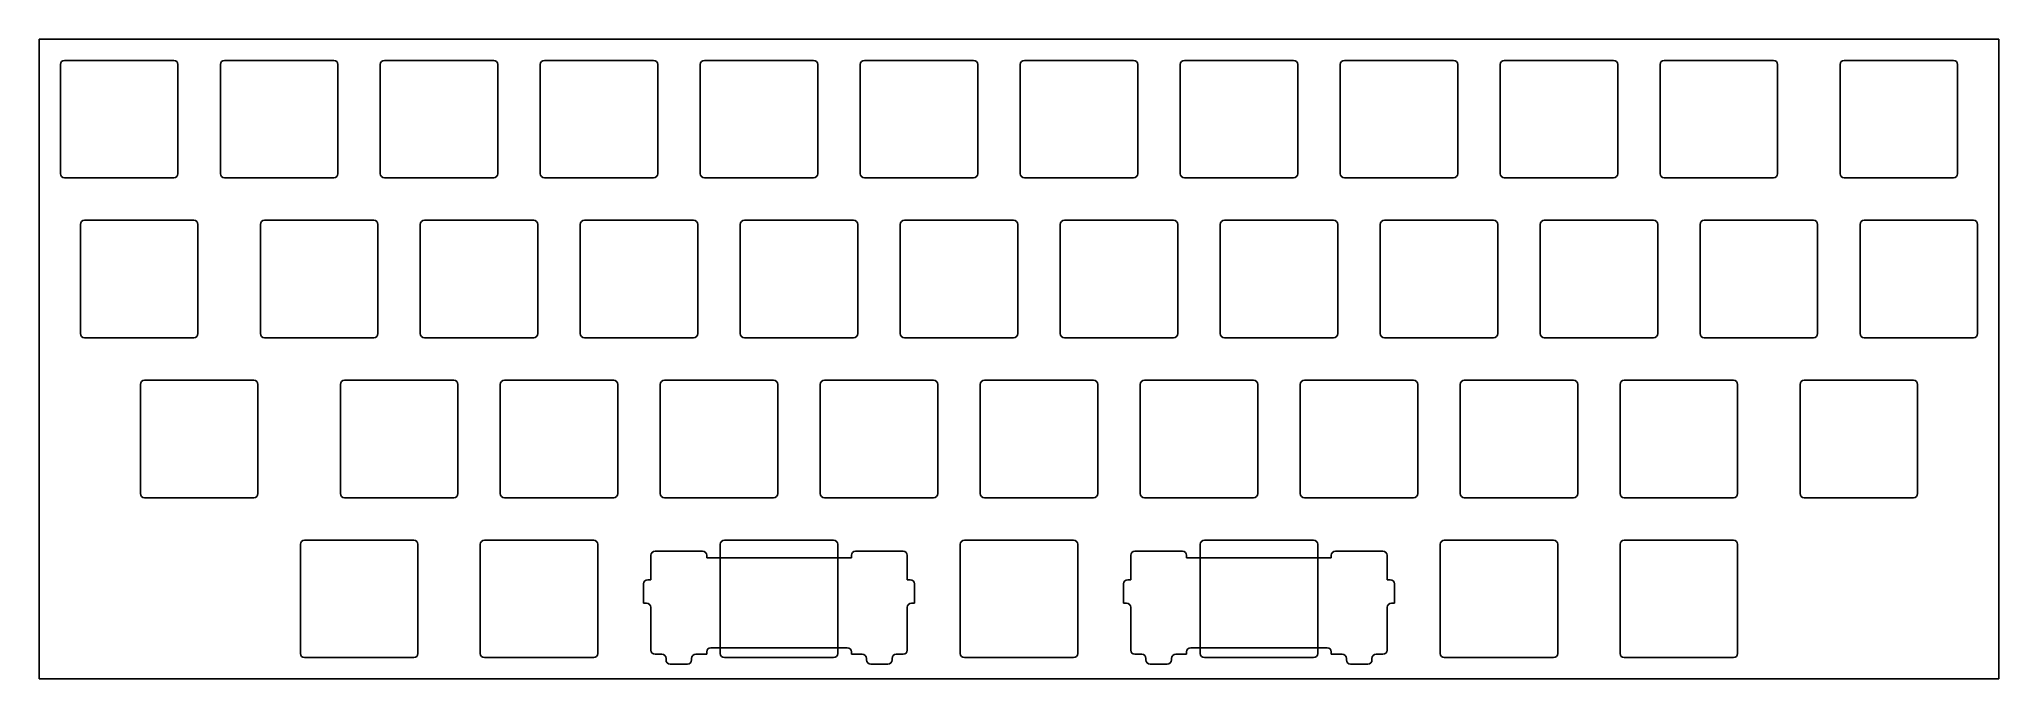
# Model space of a CAD drawing. Header units: millimetres. Extents: x 0 to 233, y -76 to 0.
import ezdxf

# ---------------------------------------------------------------- set-up
doc = ezdxf.new("R2010")
doc.units = ezdxf.units.MM

msp = doc.modelspace()

# ---------------------------------------------------------------- linework, layer by layer
for p, q in [((0, 0), (233.3625, 0)), ((0, -76.2), (0, 0)), ((233.3625, -76.2), (233.3625, 0)), ((2.525, -3.025), (2.525, -16.025)), ((3.025, -2.525), (16.025, -2.525)), ((16.525, -3.025), (16.525, -16.025)), ((21.575, -3.025), (21.575, -16.025)), ((22.075, -2.525), (35.075, -2.525)), ((35.575, -3.025), (35.575, -16.025)), ((40.625, -3.025), (40.625, -16.025)), ((41.125, -2.525), (54.125, -2.525)), ((54.625, -3.025), (54.625, -16.025)), ((59.675, -3.025), (59.675, -16.025)), ((60.175, -2.525), (73.175, -2.525)), ((73.675, -3.025), (73.675, -16.025)), ((78.725, -3.025), (78.725, -16.025)), ((79.225, -2.525), (92.225, -2.525)), ((92.725, -3.025), (92.725, -16.025)), ((97.775, -3.025), (97.775, -16.025)), ((98.275, -2.525), (111.275, -2.525)), ((111.775, -3.025), (111.775, -16.025)), ((116.825, -3.025), (116.825, -16.025)), ((117.325, -2.525), (130.325, -2.525)), ((130.825, -3.025), (130.825, -16.025)), ((135.875, -3.025), (135.875, -16.025)), ((136.375, -2.525), (149.375, -2.525)), ((149.875, -3.025), (149.875, -16.025)), ((154.925, -3.025), (154.925, -16.025)), ((155.425, -2.525), (168.425, -2.525)), ((168.925, -3.025), (168.925, -16.025)), ((173.975, -3.025), (173.975, -16.025)), ((174.475, -2.525), (187.475, -2.525)), ((187.975, -3.025), (187.975, -16.025)), ((193.025, -3.025), (193.025, -16.025)), ((193.525, -2.525), (206.525, -2.525)), ((207.025, -3.025), (207.025, -16.025)), ((214.45625, -3.025), (214.45625, -16.025)), ((214.95625, -2.525), (227.95625, -2.525)), ((228.45625, -3.025), (228.45625, -16.025)), ((3.025, -16.525), (16.025, -16.525)), ((22.075, -16.525), (35.075, -16.525)), ((41.125, -16.525), (54.125, -16.525)), ((60.175, -16.525), (73.175, -16.525)), ((79.225, -16.525), (92.225, -16.525)), ((98.275, -16.525), (111.275, -16.525)), ((117.325, -16.525), (130.325, -16.525)), ((136.375, -16.525), (149.375, -16.525)), ((155.425, -16.525), (168.425, -16.525)), ((174.475, -16.525), (187.475, -16.525)), ((193.525, -16.525), (206.525, -16.525)), ((214.95625, -16.525), (227.95625, -16.525)), ((4.90625, -22.075), (4.90625, -35.075)), ((5.40625, -21.575), (18.40625, -21.575)), ((18.90625, -22.075), (18.90625, -35.075)), ((26.3375, -22.075), (26.3375, -35.075)), ((26.8375, -21.575), (39.8375, -21.575)), ((40.3375, -22.075), (40.3375, -35.075)), ((45.3875, -22.075), (45.3875, -35.075)), ((45.8875, -21.575), (58.8875, -21.575)), ((59.3875, -22.075), (59.3875, -35.075)), ((64.4375, -22.075), (64.4375, -35.075)), ((64.9375, -21.575), (77.9375, -21.575)), ((78.4375, -22.075), (78.4375, -35.075)), ((83.4875, -22.075), (83.4875, -35.075)), ((83.9875, -21.575), (96.9875, -21.575)), ((97.4875, -22.075), (97.4875, -35.075)), ((102.5375, -22.075), (102.5375, -35.075)), ((103.0375, -21.575), (116.0375, -21.575)), ((116.5375, -22.075), (116.5375, -35.075)), ((121.5875, -22.075), (121.5875, -35.075)), ((122.0875, -21.575), (135.0875, -21.575)), ((135.5875, -22.075), (135.5875, -35.075)), ((140.6375, -22.075), (140.6375, -35.075)), ((141.1375, -21.575), (154.1375, -21.575)), ((154.6375, -22.075), (154.6375, -35.075)), ((159.6875, -22.075), (159.6875, -35.075)), ((160.1875, -21.575), (173.1875, -21.575)), ((173.6875, -22.075), (173.6875, -35.075)), ((178.7375, -22.075), (178.7375, -35.075)), ((179.2375, -21.575), (192.2375, -21.575)), ((192.7375, -22.075), (192.7375, -35.075)), ((197.7875, -22.075), (197.7875, -35.075)), ((198.2875, -21.575), (211.2875, -21.575)), ((211.7875, -22.075), (211.7875, -35.075)), ((216.8375, -22.075), (216.8375, -35.075)), ((217.3375, -21.575), (230.3375, -21.575)), ((230.8375, -22.075), (230.8375, -35.075)), ((5.40625, -35.575), (18.40625, -35.575)), ((26.8375, -35.575), (39.8375, -35.575)), ((45.8875, -35.575), (58.8875, -35.575)), ((64.9375, -35.575), (77.9375, -35.575)), ((83.9875, -35.575), (96.9875, -35.575)), ((103.0375, -35.575), (116.0375, -35.575)), ((122.0875, -35.575), (135.0875, -35.575)), ((141.1375, -35.575), (154.1375, -35.575)), ((160.1875, -35.575), (173.1875, -35.575)), ((179.2375, -35.575), (192.2375, -35.575)), ((198.2875, -35.575), (211.2875, -35.575)), ((217.3375, -35.575), (230.3375, -35.575)), ((12.05, -41.125), (12.05, -54.125)), ((12.55, -40.625), (25.55, -40.625)), ((26.05, -41.125), (26.05, -54.125)), ((35.8625, -41.125), (35.8625, -54.125)), ((36.3625, -40.625), (49.3625, -40.625)), ((49.8625, -41.125), (49.8625, -54.125)), ((54.9125, -41.125), (54.9125, -54.125)), ((55.4125, -40.625), (68.4125, -40.625)), ((68.9125, -41.125), (68.9125, -54.125)), ((73.9625, -41.125), (73.9625, -54.125)), ((74.4625, -40.625), (87.4625, -40.625)), ((87.9625, -41.125), (87.9625, -54.125)), ((93.0125, -41.125), (93.0125, -54.125)), ((93.5125, -40.625), (106.5125, -40.625)), ((107.0125, -41.125), (107.0125, -54.125)), ((112.0625, -41.125), (112.0625, -54.125)), ((112.5625, -40.625), (125.5625, -40.625)), ((126.0625, -41.125), (126.0625, -54.125)), ((131.1125, -41.125), (131.1125, -54.125)), ((131.6125, -40.625), (144.6125, -40.625)), ((145.1125, -41.125), (145.1125, -54.125)), ((150.1625, -41.125), (150.1625, -54.125)), ((150.6625, -40.625), (163.6625, -40.625)), ((164.1625, -41.125), (164.1625, -54.125)), ((169.2125, -41.125), (169.2125, -54.125)), ((169.7125, -40.625), (182.7125, -40.625)), ((183.2125, -41.125), (183.2125, -54.125)), ((188.2625, -41.125), (188.2625, -54.125)), ((188.7625, -40.625), (201.7625, -40.625)), ((202.2625, -41.125), (202.2625, -54.125)), ((209.69375, -41.125), (209.69375, -54.125)), ((210.19375, -40.625), (223.19375, -40.625)), ((223.69375, -41.125), (223.69375, -54.125)), ((12.55, -54.625), (25.55, -54.625)), ((36.3625, -54.625), (49.3625, -54.625)), ((55.4125, -54.625), (68.4125, -54.625)), ((74.4625, -54.625), (87.4625, -54.625)), ((93.5125, -54.625), (106.5125, -54.625)), ((112.5625, -54.625), (125.5625, -54.625)), ((131.6125, -54.625), (144.6125, -54.625)), ((150.6625, -54.625), (163.6625, -54.625)), ((169.7125, -54.625), (182.7125, -54.625)), ((188.7625, -54.625), (201.7625, -54.625)), ((210.19375, -54.625), (223.19375, -54.625)), ((31.1, -60.175), (31.1, -73.175)), ((31.6, -59.675), (44.6, -59.675)), ((45.1, -60.175), (45.1, -73.175)), ((52.53125, -60.175), (52.53125, -73.175)), ((53.03125, -59.675), (66.03125, -59.675)), ((66.53125, -60.175), (66.53125, -73.175)), ((81.10625, -60.175), (81.10625, -73.175)), ((81.60625, -59.675), (94.60625, -59.675)), ((95.10625, -60.175), (95.10625, -73.175)), ((109.68125, -60.175), (109.68125, -73.175)), ((110.18125, -59.675), (123.18125, -59.675)), ((123.68125, -60.175), (123.68125, -73.175)), ((138.25625, -60.175), (138.25625, -73.175)), ((138.75625, -59.675), (151.75625, -59.675)), ((152.25625, -60.175), (152.25625, -73.175)), ((166.83125, -60.175), (166.83125, -73.175)), ((167.33125, -59.675), (180.33125, -59.675)), ((180.83125, -60.175), (180.83125, -73.175)), ((188.2625, -60.175), (188.2625, -73.175)), ((188.7625, -59.675), (201.7625, -59.675)), ((202.2625, -60.175), (202.2625, -73.175)), ((72.84085, -64.389), (72.84085, -61.4854)), ((73.34085, -60.9854), (78.99565, -60.9854)), ((79.49565, -61.4854), (79.49565, -61.7982)), ((79.49565, -61.7982), (88.10625, -61.7982)), ((96.71685, -61.7982), (88.10625, -61.7982)), ((96.71685, -61.4854), (96.71685, -61.7982)), ((102.87165, -60.9854), (97.21685, -60.9854)), ((103.37165, -64.389), (103.37165, -61.4854)), ((129.99085, -64.389), (129.99085, -61.4854)), ((130.49085, -60.9854), (136.14565, -60.9854)), ((136.64565, -61.4854), (136.64565, -61.7982)), ((136.64565, -61.7982), (145.25625, -61.7982)), ((153.86685, -61.7982), (145.25625, -61.7982)), ((153.86685, -61.4854), (153.86685, -61.7982)), ((160.02165, -60.9854), (154.36685, -60.9854)), ((160.52165, -64.389), (160.52165, -61.4854)), ((71.97725, -67.183), (71.97725, -64.889)), ((72.47725, -64.389), (72.84085, -64.389)), ((103.73525, -64.389), (103.37165, -64.389)), ((104.23525, -67.183), (104.23525, -64.889)), ((129.12725, -67.183), (129.12725, -64.889)), ((129.62725, -64.389), (129.99085, -64.389)), ((160.88525, -64.389), (160.52165, -64.389)), ((161.38525, -67.183), (161.38525, -64.889)), ((72.34085, -67.183), (71.97725, -67.183)), ((103.87165, -67.183), (104.23525, -67.183)), ((129.49085, -67.183), (129.12725, -67.183)), ((161.02165, -67.183), (161.38525, -67.183)), ((72.84085, -72.779), (72.84085, -67.683)), ((103.37165, -72.779), (103.37165, -67.683)), ((129.99085, -72.779), (129.99085, -67.683)), ((160.52165, -72.779), (160.52165, -67.683)), ((31.6, -73.675), (44.6, -73.675)), ((53.03125, -73.675), (66.03125, -73.675)), ((74.14425, -73.279), (73.34085, -73.279)), ((74.64425, -73.9474), (74.64425, -73.779)), ((77.19225, -74.4474), (75.14425, -74.4474)), ((77.69225, -73.779), (77.69225, -73.9474)), ((79.49565, -73.279), (78.19225, -73.279)), ((79.49565, -72.9916), (79.49565, -73.279)), ((88.10625, -72.4916), (79.99565, -72.4916)), ((81.60625, -73.675), (94.60625, -73.675)), ((88.10625, -72.4916), (96.21685, -72.4916)), ((96.71685, -72.9916), (96.71685, -73.279)), ((96.71685, -73.279), (98.02025, -73.279)), ((98.52025, -73.779), (98.52025, -73.9474)), ((99.02025, -74.4474), (101.06825, -74.4474)), ((101.56825, -73.9474), (101.56825, -73.779)), ((102.06825, -73.279), (102.87165, -73.279)), ((110.18125, -73.675), (123.18125, -73.675)), ((131.29425, -73.279), (130.49085, -73.279)), ((131.79425, -73.9474), (131.79425, -73.779)), ((134.34225, -74.4474), (132.29425, -74.4474)), ((134.84225, -73.779), (134.84225, -73.9474)), ((136.64565, -73.279), (135.34225, -73.279)), ((136.64565, -72.9916), (136.64565, -73.279)), ((145.25625, -72.4916), (137.14565, -72.4916)), ((138.75625, -73.675), (151.75625, -73.675)), ((145.25625, -72.4916), (153.36685, -72.4916)), ((153.86685, -72.9916), (153.86685, -73.279)), ((153.86685, -73.279), (155.17025, -73.279)), ((155.67025, -73.779), (155.67025, -73.9474)), ((156.17025, -74.4474), (158.21825, -74.4474)), ((158.71825, -73.9474), (158.71825, -73.779)), ((159.21825, -73.279), (160.02165, -73.279)), ((167.33125, -73.675), (180.33125, -73.675)), ((188.7625, -73.675), (201.7625, -73.675)), ((0, -76.2), (233.3625, -76.2))]:
    msp.add_line(p, q)
for centre, start, end in [((3.025, -3.025), 90, 180), ((16.025, -3.025), 0, 90), ((22.075, -3.025), 90, 180), ((35.075, -3.025), 0, 90), ((41.125, -3.025), 90, 180), ((54.125, -3.025), 0, 90), ((60.175, -3.025), 90, 180), ((73.175, -3.025), 0, 90), ((79.225, -3.025), 90, 180), ((92.225, -3.025), 0, 90), ((98.275, -3.025), 90, 180), ((111.275, -3.025), 0, 90), ((117.325, -3.025), 90, 180), ((130.325, -3.025), 0, 90), ((136.375, -3.025), 90, 180), ((149.375, -3.025), 0, 90), ((155.425, -3.025), 90, 180), ((168.425, -3.025), 0, 90), ((174.475, -3.025), 90, 180), ((187.475, -3.025), 0, 90), ((193.525, -3.025), 90, 180), ((206.525, -3.025), 0, 90), ((214.95625, -3.025), 90, 180), ((227.95625, -3.025), 0, 90), ((3.025, -16.025), 180, 270), ((16.025, -16.025), 270, 0), ((22.075, -16.025), 180, 270), ((35.075, -16.025), 270, 0), ((41.125, -16.025), 180, 270), ((54.125, -16.025), 270, 0), ((60.175, -16.025), 180, 270), ((73.175, -16.025), 270, 0), ((79.225, -16.025), 180, 270), ((92.225, -16.025), 270, 0), ((98.275, -16.025), 180, 270), ((111.275, -16.025), 270, 0), ((117.325, -16.025), 180, 270), ((130.325, -16.025), 270, 0), ((136.375, -16.025), 180, 270), ((149.375, -16.025), 270, 0), ((155.425, -16.025), 180, 270), ((168.425, -16.025), 270, 0), ((174.475, -16.025), 180, 270), ((187.475, -16.025), 270, 0), ((193.525, -16.025), 180, 270), ((206.525, -16.025), 270, 0), ((214.95625, -16.025), 180, 270), ((227.95625, -16.025), 270, 0), ((5.40625, -22.075), 90, 180), ((18.40625, -22.075), 0, 90), ((26.8375, -22.075), 90, 180), ((39.8375, -22.075), 0, 90), ((45.8875, -22.075), 90, 180), ((58.8875, -22.075), 0, 90), ((64.9375, -22.075), 90, 180), ((77.9375, -22.075), 0, 90), ((83.9875, -22.075), 90, 180), ((96.9875, -22.075), 0, 90), ((103.0375, -22.075), 90, 180), ((116.0375, -22.075), 0, 90), ((122.0875, -22.075), 90, 180), ((135.0875, -22.075), 0, 90), ((141.1375, -22.075), 90, 180), ((154.1375, -22.075), 0, 90), ((160.1875, -22.075), 90, 180), ((173.1875, -22.075), 0, 90), ((179.2375, -22.075), 90, 180), ((192.2375, -22.075), 0, 90), ((198.2875, -22.075), 90, 180), ((211.2875, -22.075), 0, 90), ((217.3375, -22.075), 90, 180), ((230.3375, -22.075), 0, 90), ((5.40625, -35.075), 180, 270), ((18.40625, -35.075), 270, 0), ((26.8375, -35.075), 180, 270), ((39.8375, -35.075), 270, 0), ((45.8875, -35.075), 180, 270), ((58.8875, -35.075), 270, 0), ((64.9375, -35.075), 180, 270), ((77.9375, -35.075), 270, 0), ((83.9875, -35.075), 180, 270), ((96.9875, -35.075), 270, 0), ((103.0375, -35.075), 180, 270), ((116.0375, -35.075), 270, 0), ((122.0875, -35.075), 180, 270), ((135.0875, -35.075), 270, 0), ((141.1375, -35.075), 180, 270), ((154.1375, -35.075), 270, 0), ((160.1875, -35.075), 180, 270), ((173.1875, -35.075), 270, 0), ((179.2375, -35.075), 180, 270), ((192.2375, -35.075), 270, 0), ((198.2875, -35.075), 180, 270), ((211.2875, -35.075), 270, 0), ((217.3375, -35.075), 180, 270), ((230.3375, -35.075), 270, 0), ((12.55, -41.125), 90, 180), ((25.55, -41.125), 0, 90), ((36.3625, -41.125), 90, 180), ((49.3625, -41.125), 0, 90), ((55.4125, -41.125), 90, 180), ((68.4125, -41.125), 0, 90), ((74.4625, -41.125), 90, 180), ((87.4625, -41.125), 0, 90), ((93.5125, -41.125), 90, 180), ((106.5125, -41.125), 0, 90), ((112.5625, -41.125), 90, 180), ((125.5625, -41.125), 0, 90), ((131.6125, -41.125), 90, 180), ((144.6125, -41.125), 0, 90), ((150.6625, -41.125), 90, 180), ((163.6625, -41.125), 0, 90), ((169.7125, -41.125), 90, 180), ((182.7125, -41.125), 0, 90), ((188.7625, -41.125), 90, 180), ((201.7625, -41.125), 0, 90), ((210.19375, -41.125), 90, 180), ((223.19375, -41.125), 0, 90), ((12.55, -54.125), 180, 270), ((25.55, -54.125), 270, 0), ((36.3625, -54.125), 180, 270), ((49.3625, -54.125), 270, 0), ((55.4125, -54.125), 180, 270), ((68.4125, -54.125), 270, 0), ((74.4625, -54.125), 180, 270), ((87.4625, -54.125), 270, 0), ((93.5125, -54.125), 180, 270), ((106.5125, -54.125), 270, 0), ((112.5625, -54.125), 180, 270), ((125.5625, -54.125), 270, 0), ((131.6125, -54.125), 180, 270), ((144.6125, -54.125), 270, 0), ((150.6625, -54.125), 180, 270), ((163.6625, -54.125), 270, 0), ((169.7125, -54.125), 180, 270), ((182.7125, -54.125), 270, 0), ((188.7625, -54.125), 180, 270), ((201.7625, -54.125), 270, 0), ((210.19375, -54.125), 180, 270), ((223.19375, -54.125), 270, 0), ((31.6, -60.175), 90, 180), ((44.6, -60.175), 0, 90), ((53.03125, -60.175), 90, 180), ((66.03125, -60.175), 0, 90), ((81.60625, -60.175), 90, 180), ((94.60625, -60.175), 0, 90), ((110.18125, -60.175), 90, 180), ((123.18125, -60.175), 0, 90), ((138.75625, -60.175), 90, 180), ((151.75625, -60.175), 0, 90), ((167.33125, -60.175), 90, 180), ((180.33125, -60.175), 0, 90), ((188.7625, -60.175), 90, 180), ((201.7625, -60.175), 0, 90), ((73.34085, -61.4854), 90, 180), ((78.99565, -61.4854), 0, 90), ((97.21685, -61.4854), 90, 180), ((102.87165, -61.4854), 0, 90), ((130.49085, -61.4854), 90, 180), ((136.14565, -61.4854), 0, 90), ((154.36685, -61.4854), 90, 180), ((160.02165, -61.4854), 0, 90), ((72.47725, -64.889), 90, 180), ((103.73525, -64.889), 0, 90), ((129.62725, -64.889), 90, 180), ((160.88525, -64.889), 0, 90), ((72.34085, -67.683), 0, 90), ((103.87165, -67.683), 90, 180), ((129.49085, -67.683), 0, 90), ((161.02165, -67.683), 90, 180), ((31.6, -73.175), 180, 270), ((44.6, -73.175), 270, 0), ((53.03125, -73.175), 180, 270), ((66.03125, -73.175), 270, 0), ((73.34085, -72.779), 180, 270), ((74.14425, -73.779), 0, 90), ((75.14425, -73.9474), 180, 270), ((77.19225, -73.9474), 270, 0), ((78.19225, -73.779), 90, 180), ((79.99565, -72.9916), 90, 180), ((81.60625, -73.175), 180, 270), ((94.60625, -73.175), 270, 0), ((96.21685, -72.9916), 0, 90), ((98.02025, -73.779), 0, 90), ((99.02025, -73.9474), 180, 270), ((101.06825, -73.9474), 270, 0), ((102.06825, -73.779), 90, 180), ((102.87165, -72.779), 270, 0), ((110.18125, -73.175), 180, 270), ((123.18125, -73.175), 270, 0), ((130.49085, -72.779), 180, 270), ((131.29425, -73.779), 0, 90), ((132.29425, -73.9474), 180, 270), ((134.34225, -73.9474), 270, 0), ((135.34225, -73.779), 90, 180), ((137.14565, -72.9916), 90, 180), ((138.75625, -73.175), 180, 270), ((151.75625, -73.175), 270, 0), ((153.36685, -72.9916), 0, 90), ((155.17025, -73.779), 0, 90), ((156.17025, -73.9474), 180, 270), ((158.21825, -73.9474), 270, 0), ((159.21825, -73.779), 90, 180), ((160.02165, -72.779), 270, 0), ((167.33125, -73.175), 180, 270), ((180.33125, -73.175), 270, 0), ((188.7625, -73.175), 180, 270), ((201.7625, -73.175), 270, 0)]:
    msp.add_arc(centre, 0.5, start, end)

doc.saveas('drawing.dxf')
